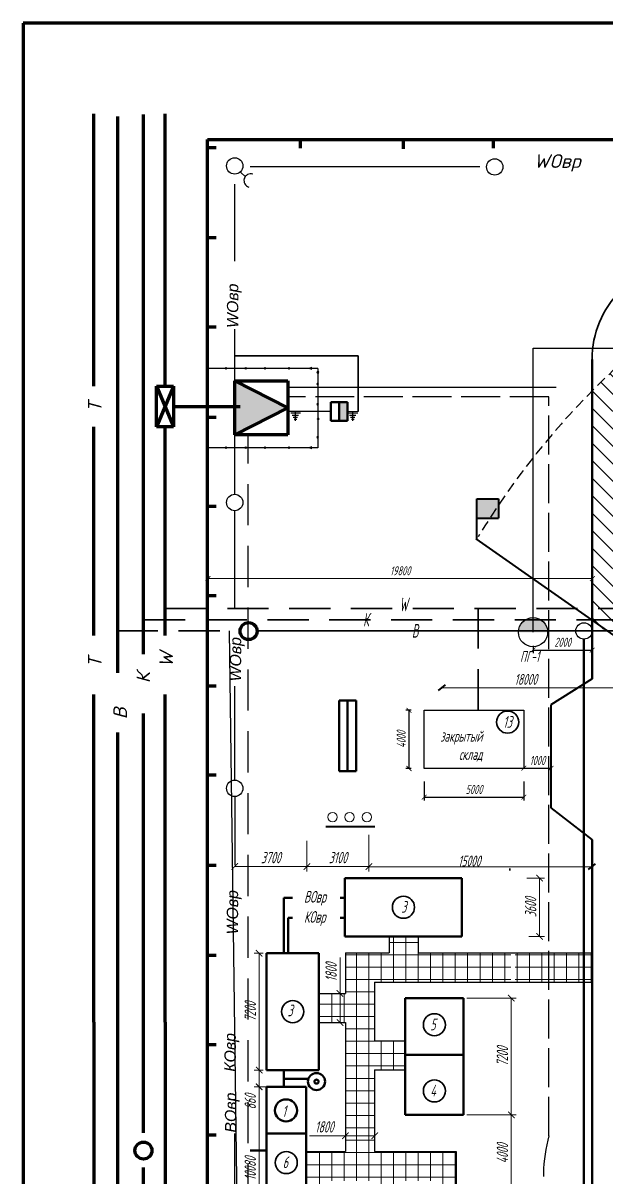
# Model space of a CAD drawing. Header units: millimetres. Extents: x -1464 to 2476, y -104 to 849.
# Drawn here: x -1463.7 to -1283.8, y 312.2 to 668.2 of the extents above; entities that cross this region are included whole.
import ezdxf

# ---------------------------------------------------------------- set-up
doc = ezdxf.new("R2010")
doc.units = ezdxf.units.MM
for name, pattern in [('ACAD_ISO02W100', [15, 12, -3]), ('DASHED', [19.05, 12.7, -6.35]), ('HIDDEN2', [4.7625, 3.175, -1.5875])]:
    doc.linetypes.add(name, pattern=pattern)
for name, color, linetype, lineweight in [('0.25', 7, 'Continuous', 25), ('0.3', 7, 'Continuous', 30), ('0.35', 7, 'Continuous', 35), ('0.5', 7, 'Continuous', 50), ('0.7', 7, 'Continuous', 70), ('035', 7, 'Continuous', 35), ('Линия 0.3', 7, 'Continuous', 30), ('Основная', 7, 'Continuous', 30), ('Размеры', 7, 'Continuous', 20), ('стены', 7, 'Continuous', 70)]:
    doc.layers.add(name, color=color, linetype=linetype, lineweight=lineweight)
doc.layers.add('рамка', color=7, linetype='Continuous')
doc.layers.add('штриховка', color=7, linetype='Continuous')
doc.styles.add('2.8', font='txt.shx', dxfattribs={"width": 0.6, "oblique": 15, "height": 2.8})
doc.styles.add('3.0', font='', dxfattribs={"width": 0.7, "oblique": 10, "height": 3.5})
doc.styles.add('Arial', font='')
doc.styles.add('мой', font='txt.shx', dxfattribs={"width": 0.6, "oblique": 15, "height": 3.5})
doc.styles.get('3.0').set_extended_font_data('GOST type A')
doc.styles.get('Arial').set_extended_font_data('Arial', italic=True)
doc.dimstyles.new('1   200', dxfattribs={"dimtxt": 2.8, "dimasz": 1.5, "dimexe": 1, "dimexo": 4, "dimgap": 1, "dimtad": 1, "dimdec": 0, "dimlfac": 200, "dimtxsty": '2.8', "dimblk": 'ARCHTICK', "dimcen": 3, "dimclrd": 256, "dimclre": 256, "dimclrt": 256, "dimadec": 0, "dimazin": 0, "dimtfac": 1, "dimtdec": 0, "dimtmove": 0, "dimatfit": 3, "dimfxl": 1, "dimlwd": 25, "dimlwe": -1, "dimarcsym": 0})
doc.dimstyles.new('1200-2.5мм', dxfattribs={"dimtxt": 2, "dimasz": 2, "dimexe": 1.5, "dimexo": 1, "dimgap": 1, "dimtad": 1, "dimdec": 0, "dimlfac": 200, "dimtxsty": 'мой', "dimblk": 'ARCHTICK', "dimcen": 6, "dimclrd": 256, "dimclre": 256, "dimclrt": 256, "dimadec": 0, "dimazin": 0, "dimtfac": 1, "dimtdec": 0, "dimtmove": 0, "dimatfit": 2, "dimfxl": 1, "dimlwd": -1, "dimlwe": -1, "dimarcsym": 0})
pattern_1 = [(37.5, (-1431.64, 76.067), (-1.92, 58.7296), [0, -46.3296, 0, -51.816, 0, -49.53]), (7.5, (-1431.64, 76.07), (53.943, 86.019), [0, -24.9936, 0, -41.7576, 0, -16.002]), (327.5, (-1469.13, 76.067), (94.919, 0.1725), [0, -15.24, 0, -54.864, 0, -71.628]), (317.5, (-1469.13, 76.07), (91.627, 26.752), [0, -7.62, 0, -35.9664, 0, -41.148])]
pattern_2 = [(0, (-1517.1933, 2e-13), (0, 3.81), []), (90, (-1517.1933, 2e-13), (-3.81, 2e-16), [])]

# ---------------------------------------------------------------- blocks, each defined once
blk = doc.blocks.new('_ArchTick')
at = {"layer": 'Размеры', "color": 0, "lineweight": 0, "const_width": 0.15}
blk.add_lwpolyline([(-0.5, -0.5), (0.5, 0.5)], dxfattribs=at)
blk = doc.blocks.new('*D109')
at = {"layer": '0.3', "lineweight": 15, "transparency": 16777216}
for p, q in [((-1406.75, 496.96), (-1288.23, 496.96)), ((-1406.75, 496.71), (-1406.75, 495.96)), ((-1288.23, 496.75), (-1288.23, 495.96))]:
    blk.add_line(p, q, dxfattribs=at)
at = {"layer": 'Defpoints', "color": 0, "lineweight": 13, "transparency": 16777216}
for p in [(-1406.75, 500.71), (-1288.23, 500.75), (-1288.23, 496.96)]:
    blk.add_point(p, dxfattribs=at)
at = {"layer": '0.3', "lineweight": 15, "transparency": 16777216, "xscale": 1.5, "yscale": 1.5, "zscale": 1.5, "rotation": 180}
blk.add_blockref('_ArchTick', (-1406.75, 496.96), dxfattribs=at)
at = {"layer": '0.3', "lineweight": 15, "transparency": 16777216, "xscale": 1.5, "yscale": 1.5, "zscale": 1.5}
blk.add_blockref('_ArchTick', (-1288.23, 496.96), dxfattribs=at)
at = {"layer": '0.3', "lineweight": 15, "transparency": 16777216, "insert": (-1347.49, 499.36), "char_height": 2.8, "attachment_point": 5, "style": '2.8'}
blk.add_mtext('19800', dxfattribs=at)
blk = doc.blocks.new('*D114')
at = {"layer": '0.25', "lineweight": 15, "transparency": 16777216}
for p, q in [((-1376.24, 416.13), (-1376.24, 406.7)), ((-1398.49, 409.2), (-1398.49, 409.7)), ((-1376.24, 408.2), (-1398.49, 408.2))]:
    blk.add_line(p, q, dxfattribs=at)
at = {"layer": 'Defpoints', "color": 0, "lineweight": 13, "transparency": 16777216}
for p in [(-1376.24, 417.13), (-1398.49, 408.2), (-1398.49, 408.2)]:
    blk.add_point(p, dxfattribs=at)
at = {"layer": '0.25', "lineweight": 15, "transparency": 16777216, "xscale": 2, "yscale": 2, "zscale": 2, "rotation": 180}
blk.add_blockref('_ArchTick', (-1398.49, 408.2), dxfattribs=at)
at = {"layer": '0.25', "lineweight": 15, "transparency": 16777216, "xscale": 2, "yscale": 2, "zscale": 2}
blk.add_blockref('_ArchTick', (-1376.24, 408.2), dxfattribs=at)
at = {"layer": '0.25', "lineweight": 20, "transparency": 16777216, "insert": (-1387.37, 410.95), "char_height": 3.5, "attachment_point": 5, "style": 'мой'}
blk.add_mtext('3700', dxfattribs=at)
blk = doc.blocks.new('*D115')
at = {"layer": '0.25', "lineweight": 15, "transparency": 16777216}
for p, q in [((-1389.72, 381.46), (-1392.46, 381.46)), ((-1390.96, 345.46), (-1390.96, 381.46)), ((-1389.72, 345.46), (-1392.46, 345.46))]:
    blk.add_line(p, q, dxfattribs=at)
at = {"layer": 'Defpoints', "color": 0, "lineweight": 13, "transparency": 16777216}
for p in [(-1390.96, 381.46), (-1388.72, 381.46), (-1388.72, 345.46)]:
    blk.add_point(p, dxfattribs=at)
at = {"layer": '0.25', "lineweight": 15, "transparency": 16777216, "xscale": 2, "yscale": 2, "zscale": 2}
for p, rotation in [((-1390.96, 381.46), 90), ((-1390.96, 345.46), 270)]:
    blk.add_blockref('_ArchTick', p, dxfattribs=dict(at, rotation=rotation))
at = {"layer": '0.25', "transparency": 16777216, "insert": (-1393.71, 363.46), "char_height": 3.5, "attachment_point": 5, "rotation": 90, "style": 'мой'}
blk.add_mtext('7200', dxfattribs=at)
blk = doc.blocks.new('*D116')
at = {"layer": '0.25', "lineweight": 15, "transparency": 16777216}
for p, q in [((-1389.72, 345.46), (-1392.46, 345.46)), ((-1390.96, 340.28), (-1390.96, 345.46)), ((-1389.72, 340.28), (-1392.46, 340.28))]:
    blk.add_line(p, q, dxfattribs=at)
at = {"layer": 'Defpoints', "color": 0, "lineweight": 13, "transparency": 16777216}
for p in [(-1390.96, 345.46), (-1388.72, 345.46), (-1388.72, 340.28)]:
    blk.add_point(p, dxfattribs=at)
at = {"layer": '0.25', "lineweight": 15, "transparency": 16777216, "xscale": 2, "yscale": 2, "zscale": 2}
for p, rotation in [((-1390.96, 345.46), 90), ((-1390.96, 340.28), 270)]:
    blk.add_blockref('_ArchTick', p, dxfattribs=dict(at, rotation=rotation))
at = {"layer": '0.25', "transparency": 16777216, "insert": (-1393.71, 335.66), "char_height": 3.5, "attachment_point": 5, "rotation": 90, "style": 'мой'}
blk.add_mtext('860', dxfattribs=at)
blk = doc.blocks.new('*D110')
at = {"layer": '0.25', "lineweight": 15, "transparency": 16777216}
for p, q in [((-1381.46, 340.28), (-1392.46, 340.28)), ((-1390.96, 289.88), (-1390.96, 340.28)), ((-1385.22, 289.88), (-1392.46, 289.88))]:
    blk.add_line(p, q, dxfattribs=at)
at = {"layer": 'Defpoints', "color": 0, "lineweight": 13, "transparency": 16777216}
for p in [(-1390.96, 340.28), (-1380.46, 340.28), (-1384.22, 289.88)]:
    blk.add_point(p, dxfattribs=at)
at = {"layer": '0.25', "lineweight": 15, "transparency": 16777216, "xscale": 2, "yscale": 2, "zscale": 2}
for p, rotation in [((-1390.96, 340.28), 90), ((-1390.96, 289.88), 270)]:
    blk.add_blockref('_ArchTick', p, dxfattribs=dict(at, rotation=rotation))
at = {"layer": '0.25', "transparency": 16777216, "insert": (-1393.71, 315.08), "char_height": 3.5, "attachment_point": 5, "rotation": 90, "style": 'мой'}
blk.add_mtext('10080', dxfattribs=at)
blk = doc.blocks.new('*D117')
at = {"layer": '0.25', "lineweight": 15, "transparency": 16777216}
for p, q in [((-1326.97, 367.64), (-1311.73, 367.64)), ((-1313.23, 331.64), (-1313.23, 367.64)), ((-1326.97, 331.64), (-1311.73, 331.64))]:
    blk.add_line(p, q, dxfattribs=at)
at = {"layer": 'Defpoints', "color": 0, "lineweight": 13, "transparency": 16777216}
for p in [(-1327.97, 367.64), (-1313.23, 367.64), (-1327.97, 331.64)]:
    blk.add_point(p, dxfattribs=at)
at = {"layer": '0.25', "lineweight": 15, "transparency": 16777216, "xscale": 2, "yscale": 2, "zscale": 2}
for p, rotation in [((-1313.23, 367.64), 90), ((-1313.23, 331.64), 270)]:
    blk.add_blockref('_ArchTick', p, dxfattribs=dict(at, rotation=rotation))
at = {"layer": '0.25', "lineweight": 20, "transparency": 16777216, "insert": (-1315.98, 349.64), "char_height": 3.5, "attachment_point": 5, "rotation": 90, "style": 'мой'}
blk.add_mtext('7200', dxfattribs=at)
blk = doc.blocks.new('*D118')
at = {"layer": '0.25', "lineweight": 15, "transparency": 16777216}
for p, q in [((-1326.97, 331.64), (-1311.73, 331.64)), ((-1313.23, 307.88), (-1313.23, 331.64)), ((-1324.28, 307.88), (-1311.73, 307.88))]:
    blk.add_line(p, q, dxfattribs=at)
at = {"layer": 'Defpoints', "color": 0, "lineweight": 13, "transparency": 16777216}
for p in [(-1327.97, 331.64), (-1313.23, 331.64), (-1325.28, 307.88)]:
    blk.add_point(p, dxfattribs=at)
at = {"layer": '0.25', "lineweight": 15, "transparency": 16777216, "xscale": 2, "yscale": 2, "zscale": 2}
for p, rotation in [((-1313.23, 331.64), 90), ((-1313.23, 307.88), 270)]:
    blk.add_blockref('_ArchTick', p, dxfattribs=dict(at, rotation=rotation))
at = {"layer": '0.25', "lineweight": 20, "transparency": 16777216, "insert": (-1315.98, 319.76), "char_height": 3.5, "attachment_point": 5, "rotation": 90, "style": 'мой'}
blk.add_mtext('4000', dxfattribs=at)
blk = doc.blocks.new('*D119')
at = {"layer": '0.25', "lineweight": 15, "transparency": 16777216}
for p, q in [((-1364.36, 325.19), (-1375.44, 325.19)), ((-1364.36, 326.19), (-1364.36, 326.69)), ((-1355.36, 325.19), (-1364.36, 325.19)), ((-1355.36, 326.19), (-1355.36, 326.69))]:
    blk.add_line(p, q, dxfattribs=at)
at = {"layer": 'Defpoints', "color": 0, "lineweight": 13, "transparency": 16777216}
for p in [(-1364.36, 325.19), (-1364.36, 325.19), (-1355.36, 325.19)]:
    blk.add_point(p, dxfattribs=at)
at = {"layer": '0.25', "lineweight": 15, "transparency": 16777216, "xscale": 2, "yscale": 2, "zscale": 2, "rotation": 180}
blk.add_blockref('_ArchTick', (-1364.36, 325.19), dxfattribs=at)
at = {"layer": '0.25', "lineweight": 15, "transparency": 16777216, "xscale": 2, "yscale": 2, "zscale": 2}
blk.add_blockref('_ArchTick', (-1355.36, 325.19), dxfattribs=at)
at = {"layer": '0.25', "lineweight": 20, "transparency": 16777216, "insert": (-1370.9, 327.94), "char_height": 3.5, "attachment_point": 5, "style": 'мой'}
blk.add_mtext('1800', dxfattribs=at)
blk = doc.blocks.new('*D120')
at = {"layer": '0.25', "lineweight": 15, "transparency": 16777216}
for p, q in [((-1357.14, 417.98), (-1357.14, 406.7)), ((-1376.24, 416.13), (-1376.24, 406.7)), ((-1357.14, 408.2), (-1376.24, 408.2))]:
    blk.add_line(p, q, dxfattribs=at)
at = {"layer": 'Defpoints', "color": 0, "lineweight": 13, "transparency": 16777216}
for p in [(-1376.24, 417.13), (-1357.14, 418.98), (-1376.24, 408.2)]:
    blk.add_point(p, dxfattribs=at)
at = {"layer": '0.25', "lineweight": 15, "transparency": 16777216, "xscale": 2, "yscale": 2, "zscale": 2, "rotation": 180}
blk.add_blockref('_ArchTick', (-1376.24, 408.2), dxfattribs=at)
at = {"layer": '0.25', "lineweight": 15, "transparency": 16777216, "xscale": 2, "yscale": 2, "zscale": 2}
blk.add_blockref('_ArchTick', (-1357.14, 408.2), dxfattribs=at)
at = {"layer": '0.25', "lineweight": 20, "transparency": 16777216, "insert": (-1366.69, 410.95), "char_height": 3.5, "attachment_point": 5, "style": 'мой'}
blk.add_mtext('3100', dxfattribs=at)
blk = doc.blocks.new('*D121')
at = {"layer": '0.25', "lineweight": 15, "transparency": 16777216}
for p, q in [((-1366.04, 369.08), (-1366.04, 380.17)), ((-1366.04, 360.08), (-1366.04, 369.08)), ((-1365.45, 369.08), (-1364.54, 369.08)), ((-1365.45, 360.08), (-1364.54, 360.08))]:
    blk.add_line(p, q, dxfattribs=at)
at = {"layer": 'Defpoints', "color": 0, "lineweight": 13, "transparency": 16777216}
for p in [(-1366.45, 369.08), (-1366.04, 369.08), (-1366.45, 360.08)]:
    blk.add_point(p, dxfattribs=at)
at = {"layer": '0.25', "lineweight": 15, "transparency": 16777216, "xscale": 2, "yscale": 2, "zscale": 2}
for p, rotation in [((-1366.04, 369.08), 90), ((-1366.04, 360.08), 270)]:
    blk.add_blockref('_ArchTick', p, dxfattribs=dict(at, rotation=rotation))
at = {"layer": '0.25', "lineweight": 20, "transparency": 16777216, "insert": (-1368.79, 375.62), "char_height": 3.5, "attachment_point": 5, "rotation": 90, "style": 'мой'}
blk.add_mtext('1800', dxfattribs=at)
blk = doc.blocks.new('*D113')
at = {"layer": '0.25', "lineweight": 15, "transparency": 16777216}
for p, q in [((-1308.43, 404.62), (-1303.03, 404.62)), ((-1304.53, 404.62), (-1304.53, 386.62)), ((-1307.83, 386.62), (-1303.03, 386.62))]:
    blk.add_line(p, q, dxfattribs=at)
at = {"layer": 'Defpoints', "color": 0, "lineweight": 13, "transparency": 16777216}
for p in [(-1309.43, 404.62), (-1308.83, 386.62), (-1304.53, 386.62)]:
    blk.add_point(p, dxfattribs=at)
at = {"layer": '0.25', "lineweight": 15, "transparency": 16777216, "xscale": 2, "yscale": 2, "zscale": 2}
for p, rotation in [((-1304.53, 404.62), 90), ((-1304.53, 386.62), 270)]:
    blk.add_blockref('_ArchTick', p, dxfattribs=dict(at, rotation=rotation))
at = {"layer": '0.25', "lineweight": 20, "transparency": 16777216, "insert": (-1307.28, 395.62), "char_height": 3.5, "attachment_point": 5, "rotation": 90, "style": 'мой'}
blk.add_mtext('3600', dxfattribs=at)
blk = doc.blocks.new('*D128')
at = {"layer": '0.25', "transparency": 16777216}
for p, q in [((-1344.1, 456.37), (-1345.77, 456.37)), ((-1344.1, 438.41), (-1345.77, 438.41))]:
    blk.add_line(p, q, dxfattribs=at)
at = {"layer": '0.25', "lineweight": 25, "transparency": 16777216}
blk.add_line((-1344.77, 438.41), (-1344.77, 456.37), dxfattribs=at)
at = {"layer": 'Defpoints', "color": 0, "lineweight": 13, "transparency": 16777216}
for p in [(-1344.77, 456.37), (-1340.1, 456.37), (-1340.1, 438.41)]:
    blk.add_point(p, dxfattribs=at)
at = {"layer": '0.25', "lineweight": 25, "transparency": 16777216, "xscale": 1.5, "yscale": 1.5, "zscale": 1.5}
for p, rotation in [((-1344.77, 456.37), 90), ((-1344.77, 438.41), 270)]:
    blk.add_blockref('_ArchTick', p, dxfattribs=dict(at, rotation=rotation))
at = {"layer": '0.25', "lineweight": 13, "transparency": 16777216, "insert": (-1347.17, 447.39), "char_height": 2.8, "attachment_point": 5, "rotation": 90, "style": '2.8'}
blk.add_mtext('4000', dxfattribs=at)
blk = doc.blocks.new('*D129')
at = {"layer": '0.25', "transparency": 16777216}
for p, q in [((-1340.1, 434.41), (-1340.1, 428.55)), ((-1309.39, 434.41), (-1309.39, 428.55))]:
    blk.add_line(p, q, dxfattribs=at)
at = {"layer": '0.25', "lineweight": 25, "transparency": 16777216}
blk.add_line((-1340.1, 429.55), (-1309.39, 429.55), dxfattribs=at)
at = {"layer": 'Defpoints', "color": 0, "lineweight": 13, "transparency": 16777216}
for p in [(-1340.1, 438.41), (-1309.39, 438.41), (-1309.39, 429.55)]:
    blk.add_point(p, dxfattribs=at)
at = {"layer": '0.25', "lineweight": 25, "transparency": 16777216, "xscale": 1.5, "yscale": 1.5, "zscale": 1.5, "rotation": 180}
blk.add_blockref('_ArchTick', (-1340.1, 429.55), dxfattribs=at)
at = {"layer": '0.25', "lineweight": 25, "transparency": 16777216, "xscale": 1.5, "yscale": 1.5, "zscale": 1.5}
blk.add_blockref('_ArchTick', (-1309.39, 429.55), dxfattribs=at)
at = {"layer": '0.25', "lineweight": 13, "transparency": 16777216, "insert": (-1324.75, 431.95), "char_height": 2.8, "attachment_point": 5, "style": '2.8'}
blk.add_mtext('5000', dxfattribs=at)
blk = doc.blocks.new('*D130')
at = {"layer": '0.25', "transparency": 16777216}
for p, q in [((-1306.53, 476.27), (-1306.53, 473.92)), ((-1288.31, 476.82), (-1288.31, 473.92))]:
    blk.add_line(p, q, dxfattribs=at)
at = {"layer": '0.25', "lineweight": 25, "transparency": 16777216}
blk.add_line((-1306.53, 474.92), (-1288.31, 474.92), dxfattribs=at)
at = {"layer": 'Defpoints', "color": 0, "lineweight": 13, "transparency": 16777216}
for p in [(-1288.31, 480.82), (-1306.53, 480.27), (-1288.31, 474.92)]:
    blk.add_point(p, dxfattribs=at)
at = {"layer": '0.25', "lineweight": 25, "transparency": 16777216, "xscale": 1.5, "yscale": 1.5, "zscale": 1.5, "rotation": 180}
blk.add_blockref('_ArchTick', (-1306.53, 474.92), dxfattribs=at)
at = {"layer": '0.25', "lineweight": 25, "transparency": 16777216, "xscale": 1.5, "yscale": 1.5, "zscale": 1.5}
blk.add_blockref('_ArchTick', (-1288.31, 474.92), dxfattribs=at)
at = {"layer": '0.25', "lineweight": 13, "transparency": 16777216, "insert": (-1297.42, 477.32), "char_height": 2.8, "attachment_point": 5, "style": '2.8'}
blk.add_mtext('2000', dxfattribs=at)
blk = doc.blocks.new('*D131')
at = {"layer": '0.25', "transparency": 16777216}
for p, q in [((-1309.39, 442.41), (-1309.39, 439.5)), ((-1301, 442.41), (-1301, 439.5))]:
    blk.add_line(p, q, dxfattribs=at)
at = {"layer": '0.25', "lineweight": 25, "transparency": 16777216}
blk.add_line((-1309.39, 438.5), (-1301, 438.5), dxfattribs=at)
at = {"layer": 'Defpoints', "color": 0, "lineweight": 13, "transparency": 16777216}
for p in [(-1309.39, 438.41), (-1301, 438.5), (-1301, 438.41)]:
    blk.add_point(p, dxfattribs=at)
at = {"layer": '0.25', "lineweight": 25, "transparency": 16777216, "xscale": 1.5, "yscale": 1.5, "zscale": 1.5, "rotation": 180}
blk.add_blockref('_ArchTick', (-1309.39, 438.5), dxfattribs=at)
at = {"layer": '0.25', "lineweight": 25, "transparency": 16777216, "xscale": 1.5, "yscale": 1.5, "zscale": 1.5}
blk.add_blockref('_ArchTick', (-1301, 438.5), dxfattribs=at)
at = {"layer": '0.25', "lineweight": 13, "transparency": 16777216, "insert": (-1305.2, 440.9), "char_height": 2.8, "attachment_point": 5, "style": '2.8'}
blk.add_mtext('1000', dxfattribs=at)

msp = doc.modelspace()

# ---------------------------------------------------------------- hatches: boundary and pattern name
at = {"layer": '0.25'}
h = msp.add_hatch(dxfattribs=at)
h.set_pattern_fill('ANSI31', color=256, scale=1.2, angle=90, style=0)
h.set_pattern_definition([(135, (-434.4436, -487.6256), (-2.694077, -2.694077), [])])
h.paths.add_polyline_path([(-1267.3541, 514.471), (-1270.2911, 514.471, 0.01509089), (-1277.8581, 504.944), (-1277.8581, 477.1184), (-1272.3582, 473.9568, -0.01333887), (-1267.3541, 482.1522)])
h.paths.add_polyline_path([(-1288.3516, 489.4258), (-1288.3516, 483.1505), (-1284.9419, 481.1904, -0.76807524), (-1280.6161, 480.0357, -0.13117358), (-1280.9244, 478.881), (-1277.8581, 477.1184), (-1277.8581, 504.944, 0.02324309)])
h.paths.add_polyline_path([(-1288.3516, 514.471), (-1288.3516, 489.4258, -0.02324309), (-1277.8581, 504.944), (-1277.8581, 514.471)])
h.paths.add_polyline_path([(-1270.2911, 514.471), (-1277.8581, 514.471), (-1277.8581, 504.944, -0.01509089)], flags=17)
h.paths.add_polyline_path([(-1267.3541, 573.6368, 0.0141978), (-1277.8581, 564.7564), (-1277.8581, 514.471), (-1270.2911, 514.471, -0.00557107), (-1267.3541, 517.8704)])
h.paths.add_polyline_path([(-1277.8581, 564.7564, 0.01494532), (-1288.3516, 554.7806), (-1288.3516, 514.471), (-1277.8581, 514.471)])
at = {"layer": '0.25', "lineweight": 13, "true_color": 0x0a0000}
msp.add_hatch(color=18, dxfattribs=at).paths.add_polyline_path([(-1366.3317, 545.5597), (-1363.7595, 545.5597), (-1363.705, 551.3336), (-1366.3317, 551.3336)])
at = {"layer": '0.25', "lineweight": 13}
msp.add_hatch(color=1, dxfattribs=at).paths.add_polyline_path([(-1323.8508, 521.5111), (-1323.8508, 515.5029), (-1317.1793, 515.5029), (-1317.1793, 521.5111)])
at = {"layer": '0.25', "lineweight": 20}
h = msp.add_hatch(dxfattribs=at)
h.set_pattern_fill('NET', color=256, scale=1.2, style=0)
h.set_pattern_definition(pattern_2)
h.paths.add_polyline_path([(-1288.3516, 381.597), (-1313.3624, 381.597), (-1313.3624, 372.597), (-1288.3516, 372.597)])
h.paths.add_polyline_path([(-1312.0048, 381.597), (-1320.9152, 381.597), (-1341.9286, 381.597), (-1341.9286, 386.618), (-1350.9286, 386.618), (-1350.9286, 381.597), (-1364.3617, 381.597), (-1364.3617, 369.0841), (-1372.5204, 369.0841), (-1372.5204, 360.0841), (-1364.3617, 360.0841), (-1364.3617, 320.3182), (-1355.3617, 320.3182), (-1355.3617, 345.4928), (-1345.9692, 345.4928), (-1345.9692, 354.4928), (-1355.3617, 354.4928), (-1355.3617, 372.597), (-1312.0048, 372.597)])
h = msp.add_hatch(dxfattribs=at)
h.set_pattern_fill('NET', color=256, scale=1.2, style=0)
h.set_pattern_definition(pattern_2)
h.paths.add_polyline_path([(-1367.89, 205.3256), (-1383.8562, 205.3256), (-1383.8562, 201.805), (-1367.89, 201.805)])
h.paths.add_polyline_path([(-1370.6576, 278.5561), (-1376.3647, 278.5561), (-1376.3647, 205.3256), (-1370.6576, 205.3256)])
h.paths.add_polyline_path([(-1370.6576, 307.9326), (-1370.5588, 307.9326), (-1370.5588, 311.2549), (-1376.4974, 311.2549), (-1376.4974, 289.8844), (-1376.3647, 289.8844), (-1376.3647, 277.8891), (-1370.6576, 277.8891), (-1370.6576, 289.9326)])
h.paths.add_polyline_path([(-1330.281, 320.3182), (-1355.3617, 320.3182), (-1364.3617, 320.3182), (-1376.4974, 320.3182), (-1376.4974, 311.3182), (-1354.179, 311.3182), (-1354.179, 307.8844), (-1346.9119, 307.8844), (-1346.9119, 311.3182), (-1337.481, 311.3182), (-1337.481, 307.8844), (-1330.281, 307.8844)])
h.paths.add_polyline_path([(-1332.1687, 311.3174), (-1331.606, 328.8174), (-1337.906, 330.5055), (-1338.4687, 313.0055)], flags=9)
h.paths.add_polyline_path([(-1338.3999, 311.4697), (-1337.8372, 328.9697), (-1344.1372, 330.6577), (-1344.6999, 313.1577)], flags=9)
at = {"layer": '0.5', "lineweight": 30}
msp.add_hatch(color=5, dxfattribs=at).paths.add_polyline_path([(-1302.0343, 480.4222, 1), (-1311.0309, 480.4222)])
at = {"layer": '0.5'}
h = msp.add_hatch(dxfattribs=at)
h.set_pattern_fill('AR-SAND', color=256, scale=1.2, style=0)
h.set_pattern_definition(pattern_1)
h.paths.add_polyline_path([(-1299.2926, 427.2315, -0.02400231), (-1320.2923, 435.9126), (-1320.2878, 374.4549), (-1297.9551, 374.4549, -0.04822935), (-1299.2897, 388.2483)])
h = msp.add_hatch(dxfattribs=at)
h.set_pattern_fill('AR-SAND', color=256, scale=1.2, style=0)
h.set_pattern_definition(pattern_1)
h.paths.add_polyline_path([(-1299.2926, 427.2315, -0.02400231), (-1320.2923, 435.9126), (-1320.2878, 374.4549), (-1297.9551, 374.4549, -0.04822935), (-1299.2897, 388.2483)])
at = {"layer": 'штриховка', "linetype": 'Continuous', "lineweight": 70}
msp.add_hatch(color=7, dxfattribs=at).paths.add_polyline_path([(-1398.4937, 541.2444), (-1382.0983, 549.5877), (-1398.4937, 557.9311)])

# ---------------------------------------------------------------- linework, layer by layer
at = {"layer": '0.25'}
msp.add_line((-1288.3516, 632.2991), (-1267.3541, 632.2991), dxfattribs=at)
at = {"layer": '0.25', "color": 5, "lineweight": 30}
msp.add_line((-1306.5327, 567.93), (-856.3717, 567.9305), dxfattribs=at)
at = {"layer": '0.25', "color": 1, "lineweight": 35}
for p, q in [((-1360.4661, 565.6573), (-1398.4874, 565.6573)), ((-1360.4661, 548.507), (-1360.4661, 565.6573))]:
    msp.add_line(p, q, dxfattribs=at)
at = {"layer": '0.25', "lineweight": 30}
for p, q in [((-1372.876, 561.7517), (-1372.876, 537.287)), ((-1368.9234, 548.455), (-1382.0779, 548.455)), ((-1379.8189, 548.507), (-1379.8189, 545.5315)), ((-1362.1439, 548.507), (-1362.1439, 545.5315)), ((-1378.2357, 547.9337), (-1381.2068, 547.9337)), ((-1378.7975, 547.2692), (-1380.7381, 547.2692)), ((-1379.1284, 546.6448), (-1380.4306, 546.6448)), ((-1379.3821, 546.0186), (-1380.1938, 546.0186)), ((-1360.5608, 547.9337), (-1363.5319, 547.9337)), ((-1361.1226, 547.2692), (-1363.0632, 547.2692)), ((-1361.4535, 546.6448), (-1362.7557, 546.6448)), ((-1361.7072, 546.0186), (-1362.5189, 546.0186))]:
    msp.add_line(p, q, dxfattribs=at)
at = {"layer": '0.25', "color": 1, "lineweight": 30}
msp.add_line((-1299.4295, 555.8456), (-1381.7736, 555.8456), dxfattribs=at)
at = {"layer": '0.25', "color": 1, "linetype": 'ACAD_ISO02W100', "lineweight": 30}
for p, q in [((-1301.6441, 552.9483), (-1381.7736, 552.9483)), ((-1301.6441, 325.2255), (-1301.6441, 552.9483))]:
    msp.add_line(p, q, dxfattribs=at)
at = {"layer": '0.25', "lineweight": 13}
for p, q in [((-1360.4661, 548.507), (-1363.7654, 548.507)), ((-1334.9921, 463.2868), (-1258.0058, 463.2868)), ((-1357.0624, 408.1009), (-1288.3548, 408.1009)), ((-1388.7204, 325.8844), (-1388.7204, 307.8844))]:
    msp.add_line(p, q, dxfattribs=at)
at = {"layer": '0.25', "color": 1, "linetype": 'DASHED', "lineweight": 30}
msp.add_line((-1394.3116, 284.7894), (-1394.3116, 540.7653), dxfattribs=at)
at = {"layer": '0.25', "lineweight": 40}
for p, q in [((-1323.8508, 509.083), (-1323.8508, 521.5111)), ((-1323.8508, 521.5111), (-1317.1793, 521.5111)), ((-1317.1315, 521.565), (-1317.1315, 515.5568)), ((-1317.1793, 515.5029), (-1323.8361, 515.5029)), ((-1116.054, 363.7509), (-1324.1117, 509.1596)), ((-1335.6279, 462.4824), (-1333.56, 464.1793)), ((-1288.3107, 466.0472), (-1301.0001, 458.0484)), ((-1301.0001, 458.0484), (-1301.0001, 426.2519)), ((-1301.0001, 426.2519), (-1288.2924, 416.4729)), ((-1370.4465, 420.5634), (-1355.2953, 420.5634)), ((-1289.3909, 407.3115), (-1287.3231, 409.0084))]:
    msp.add_line(p, q, dxfattribs=at)
at = {"layer": '0.25', "color": 1, "linetype": 'DASHED', "lineweight": 35}
for p, q in [((-1419.8021, 487.7422), (-1254.6465, 487.7422)), ((-1323.3996, 456.3706), (-1323.3996, 487.7422))]:
    msp.add_line(p, q, dxfattribs=at)
at = {"layer": '0.25', "color": 2, "linetype": 'DASHED', "lineweight": 35}
msp.add_line((-1426.4899, 484.2506), (-1251.4509, 484.2506), dxfattribs=at)
at = {"layer": '0.25', "color": 5, "linetype": 'DASHED', "lineweight": 35}
msp.add_line((-1434.8668, 480.8194), (-1396.829, 480.8194), dxfattribs=at)
at = {"layer": '0.25', "color": 5, "lineweight": 35}
msp.add_line((-1391.5829, 480.8194), (-1250.0185, 480.8194), dxfattribs=at)
at = {"layer": '0.25', "color": 5, "lineweight": 50}
msp.add_line((-1290.8385, 478.2917), (-1290.8385, 175.1371), dxfattribs=at)
at = {"layer": '0.25', "lineweight": 30}
msp.add_lwpolyline([(-1340.1032, 456.3706), (-1309.3914, 456.3706), (-1309.3914, 438.4108), (-1340.1032, 438.4108)], close=True, dxfattribs=at)
at = {"layer": '0.25', "lineweight": 13}
for centre in [(-1368.3289, 423.4362), (-1363.1074, 423.4362), (-1357.741, 423.4362)]:
    msp.add_circle(centre, 1.4505, dxfattribs=at)
at = {"layer": '0.25', "lineweight": 35}
msp.add_arc((-1258.3347, 564.5381), 30, 90.016375, 180.016375, dxfattribs=at)
at = {"layer": '0.25', "color": 1, "linetype": 'DASHED', "lineweight": 30}
msp.add_arc((-1254.4893, 312.4383), 48.8578, 164.827721, 273.587382, dxfattribs=at)
at = {"layer": '0.3'}
for p, q in [((-1350.9286, 386.618), (-1350.9286, 381.597)), ((-1341.9286, 386.618), (-1341.9286, 381.597)), ((-1364.3617, 381.597), (-1364.3617, 369.0841)), ((-1364.3617, 381.597), (-1350.9286, 381.597)), ((-1341.9286, 381.597), (-1288.1198, 381.597)), ((-1355.3617, 372.597), (-1288.0043, 372.597)), ((-1355.3617, 372.597), (-1355.3617, 354.4928)), ((-1372.5204, 369.0841), (-1364.3617, 369.0841)), ((-1372.5204, 360.0841), (-1364.3617, 360.0841)), ((-1364.3617, 360.0841), (-1364.3617, 320.3182)), ((-1355.3617, 354.4928), (-1345.9692, 354.4928)), ((-1355.3617, 345.4928), (-1345.8303, 345.4928)), ((-1355.3617, 345.4928), (-1355.3617, 320.3182)), ((-1376.4974, 320.3182), (-1364.3617, 320.3182)), ((-1355.3617, 320.3182), (-1330.281, 320.3182)), ((-1330.281, 320.3182), (-1330.281, 307.8844))]:
    msp.add_line(p, q, dxfattribs=at)
at = {"layer": '0.3', "color": 7, "linetype": 'Continuous', "lineweight": 50}
msp.add_circle((-1373.2844, 341.9031), 0.6334, dxfattribs=at)
at = {"layer": '0.3', "linetype": 'HIDDEN2'}
msp.add_arc((-1116.2697, 384.2753), 242.2483, 90.010147, 148.792688, dxfattribs=at)
at = {"layer": '0.35', "lineweight": 30}
for p, q in [((-1372.876, 561.7517), (-1407.0264, 561.7517)), ((-1372.876, 537.287), (-1407.0264, 537.287))]:
    msp.add_line(p, q, dxfattribs=at)
at = {"layer": '0.35'}
for centre in [(-1314.3688, 452.7033), (-1346.4722, 395.6465), (-1380.6204, 363.4648), (-1336.9407, 359.411), (-1336.9407, 339.0319), (-1382.6089, 316.9377)]:
    msp.add_circle(centre, 3.412, dxfattribs=at)
at = {"layer": '0.35', "color": 7, "linetype": 'Continuous', "lineweight": 50}
msp.add_circle((-1373.2844, 341.9031), 2.6332, dxfattribs=at)
at = {"layer": '0.5', "color": 5, "lineweight": 30}
msp.add_line((-1306.5326, 480.4222), (-1306.5327, 567.9305), dxfattribs=at)
at = {"layer": '0.5'}
for p, q in [((-1288.3065, 466.0498), (-1288.3347, 564.5295)), ((-1288.2136, 140.8203), (-1288.2924, 416.4729)), ((-1364.5291, 404.618), (-1328.5291, 404.618)), ((-1364.5291, 386.618), (-1364.5291, 404.618)), ((-1328.5291, 404.618), (-1328.5291, 386.618)), ((-1383.367, 398.5706), (-1383.367, 381.4648)), ((-1380.6453, 398.5706), (-1383.367, 398.5706)), ((-1364.5291, 398.5706), (-1366.0206, 398.5706)), ((-1380.6453, 392.3674), (-1382.0062, 392.3674)), ((-1382.0062, 392.3674), (-1382.0062, 381.4648)), ((-1364.5291, 392.3674), (-1366.0206, 392.3674)), ((-1328.5291, 386.618), (-1364.5291, 386.618)), ((-1388.7204, 345.4648), (-1388.7204, 381.4648)), ((-1388.7204, 381.4648), (-1372.5204, 381.4648)), ((-1372.5204, 381.4648), (-1372.5204, 345.4648)), ((-1345.9692, 331.6389), (-1345.9692, 367.6389)), ((-1345.9692, 367.6389), (-1327.9692, 367.6389)), ((-1327.9692, 367.6389), (-1327.9692, 331.6389)), ((-1345.9692, 350.1255), (-1327.9692, 350.1255)), ((-1372.5204, 345.4648), (-1388.7204, 345.4648)), ((-1383.367, 345.4648), (-1383.367, 340.2844)), ((-1383.367, 342.7149), (-1375.7893, 342.7149)), ((-1388.7204, 340.2844), (-1376.4974, 340.2844)), ((-1388.7204, 289.8844), (-1388.7204, 340.2844)), ((-1376.4974, 340.2844), (-1376.4974, 289.8844)), ((-1327.9692, 331.6389), (-1345.9692, 331.6389)), ((-1376.4974, 325.8844), (-1388.7204, 325.8844))]:
    msp.add_line(p, q, dxfattribs=at)
at = {"layer": '0.5', "color": 7, "linetype": 'Continuous', "lineweight": 50}
msp.add_line((-1393.7171, 320.6246), (-1388.7204, 320.6246), dxfattribs=at)
at = {"layer": '0.5', "color": 5, "lineweight": 30}
msp.add_circle((-1306.5326, 480.4222), 4.4983, dxfattribs=at)
at = {"layer": '0.5'}
msp.add_circle((-1382.6801, 333.0004), 3.412, dxfattribs=at)
at = {"layer": '0.7'}
for p, q in [((-648.0905, 668.1859), (-1463.7305, 668.1859)), ((-1463.7305, 668.1859), (-1463.7305, 84.1559)), ((-1406.8717, 140.787), (-1406.8796, 632.2991)), ((-1406.8796, 632.2991), (-1288.3516, 632.2991))]:
    msp.add_line(p, q, dxfattribs=at)
at = {"layer": '0.7', "color": 27, "true_color": 0x834a26}
for p, q in [((-1441.8866, 360.1981), (-1441.8866, 351.9798)), ((-1441.8866, 351.9798), (-1441.8866, 239.2601))]:
    msp.add_line(p, q, dxfattribs=at)
at = {"layer": '0.7', "color": 1}
for p, q in [((-1419.898, 360.1981), (-1419.898, 351.9798)), ((-1419.898, 351.9798), (-1419.898, 239.2601))]:
    msp.add_line(p, q, dxfattribs=at)
at = {"layer": 'Линия 0.3', "color": 1}
msp.add_arc((-1393.5379, 619.6137), 2.1065, 72.807814, 252.807814, dxfattribs=at)
at = {"layer": 'Основная', "color": 7, "linetype": 'Continuous', "lineweight": 30}
msp.add_line((-1292.528, 631.951), (-1288.3516, 631.951), dxfattribs=at)
at = {"layer": 'Основная', "color": 1, "linetype": 'Continuous', "lineweight": 30}
for p, q in [((-1322.9339, 623.9131), (-1393.7396, 623.9131)), ((-1398.4937, 594.7946), (-1398.4937, 618.5704)), ((-1398.4937, 522.9376), (-1398.4937, 573.8187)), ((-1398.4937, 487.5419), (-1398.4937, 517.8821)), ((-1398.4937, 434.8257), (-1398.4937, 463.7444)), ((-1398.4937, 429.7702), (-1398.4937, 408.6512))]:
    msp.add_line(p, q, dxfattribs=at)
at = {"layer": 'Основная', "color": 5, "linetype": 'Continuous', "lineweight": 30}
msp.add_line((-1397.6662, 302.3729), (-1400.1457, 480.8194), dxfattribs=at)
at = {"layer": 'Основная', "color": 2, "linetype": 'Continuous', "lineweight": 30}
msp.add_line((-1398.4937, 295.2057), (-1398.4937, 325.8821), dxfattribs=at)
at = {"layer": 'Основная', "color": 7, "linetype": 'Continuous', "lineweight": 30}
for centre in [(-1398.4937, 624.1614), (-1318.3449, 623.8406), (-1398.4937, 520.4099), (-1290.8385, 480.8194), (-1398.4937, 432.298)]:
    msp.add_circle(centre, 2.5277, dxfattribs=at)
at = {"layer": 'Размеры', "color": 1}
msp.add_line((-1396.7327, 622.2583), (-1395.1237, 620.7901), dxfattribs=at)
at = {"layer": 'стены', "color": 27, "linetype": 'Continuous', "lineweight": 70, "true_color": 0x834a26}
for p, q in [((-1441.8866, 556.2328), (-1441.8866, 640.1664)), ((-1441.8866, 479.4319), (-1441.8866, 543.7267)), ((-1441.8866, 360.1981), (-1441.8866, 461.2374))]:
    msp.add_line(p, q, dxfattribs=at)
at = {"layer": 'стены', "color": 5, "linetype": 'Continuous', "lineweight": 70}
for p, q in [((-1434.5752, 537.614), (-1434.5752, 639.3965)), ((-1434.5752, 467.8781), (-1434.5752, 537.614)), ((-1434.5752, 402.2745), (-1434.5752, 449.5391)), ((-1434.5752, 339.8828), (-1434.5752, 402.2745)), ((-1434.5752, 309.487), (-1434.5752, 339.8828))]:
    msp.add_line(p, q, dxfattribs=at)
at = {"layer": 'стены', "color": 2, "linetype": 'Continuous', "lineweight": 70}
for p, q in [((-1426.6202, 490.553), (-1426.6202, 640.0024)), ((-1426.6202, 473.655), (-1426.6202, 490.553)), ((-1426.6202, 418.5153), (-1426.6202, 455.3882)), ((-1426.6202, 354.3446), (-1426.6202, 418.5153)), ((-1426.6202, 326.0621), (-1426.6202, 354.3446)), ((-1426.6202, 230.4551), (-1426.6202, 315.4324))]:
    msp.add_line(p, q, dxfattribs=at)
at = {"layer": 'стены', "color": 1, "linetype": 'Continuous', "lineweight": 70}
for p, q in [((-1419.898, 556.2328), (-1419.898, 640.1664)), ((-1419.898, 479.4319), (-1419.898, 543.7267)), ((-1419.898, 360.1981), (-1419.898, 461.2374))]:
    msp.add_line(p, q, dxfattribs=at)
at = {"layer": 'стены', "color": 7, "linetype": 'Continuous', "lineweight": 70}
for p, q in [((-1378.2476, 629.6409), (-1378.2476, 632.2991)), ((-1346.511, 629.461), (-1346.511, 632.1192)), ((-1346.511, 629.461), (-1346.511, 632.1192)), ((-1318.7179, 629.6409), (-1318.7179, 632.2991)), ((-1288.3516, 632.2991), (-1267.3541, 632.2991)), ((-1404.2216, 629.7602), (-1406.8798, 629.7602)), ((-1404.2216, 601.9671), (-1406.8798, 601.9671)), ((-1404.2216, 574.449), (-1406.8798, 574.449)), ((-1404.2216, 574.449), (-1406.8798, 574.449)), ((-1422.5663, 543.7267), (-1422.5663, 556.2328)), ((-1422.5663, 556.2328), (-1417.3251, 556.2328)), ((-1422.5663, 556.2328), (-1417.3251, 543.7267)), ((-1417.3251, 556.2328), (-1422.5663, 543.7267)), ((-1417.3251, 556.2328), (-1417.3251, 543.7267)), ((-1398.4937, 541.2444), (-1398.4937, 557.9311)), ((-1398.4937, 557.9311), (-1382.0983, 557.9311)), ((-1398.4937, 557.9311), (-1382.0983, 549.5877)), ((-1382.0983, 557.9311), (-1382.0983, 541.2444)), ((-1417.3251, 549.9797), (-1396.7922, 549.9797)), ((-1382.0983, 549.5877), (-1398.4937, 541.2444)), ((-1404.2216, 546.6559), (-1406.8798, 546.6559)), ((-1417.3251, 543.7267), (-1422.5663, 543.7267)), ((-1382.0983, 541.2444), (-1398.4937, 541.2444)), ((-1404.2216, 519.1379), (-1406.8798, 519.1379)), ((-1404.2216, 519.1379), (-1406.8798, 519.1379)), ((-1404.2216, 491.6198), (-1406.8798, 491.6198)), ((-1404.2216, 463.8267), (-1406.8798, 463.8267)), ((-1404.2216, 463.8267), (-1406.8798, 463.8267)), ((-1404.2216, 436.3086), (-1406.8798, 436.3086)), ((-1404.2216, 408.5155), (-1406.8798, 408.5155)), ((-1404.2216, 408.5155), (-1406.8798, 408.5155)), ((-1404.2216, 380.7224), (-1406.8798, 380.7224)), ((-1404.2216, 353.2043), (-1406.8798, 353.2043)), ((-1404.2216, 353.2043), (-1406.8798, 353.2043)), ((-1404.2216, 325.4112), (-1406.8798, 325.4112))]:
    msp.add_line(p, q, dxfattribs=at)
at = {"layer": 'стены', "color": 7, "linetype": 'Continuous', "lineweight": 50}
for p, q in [((-1368.853, 551.3336), (-1363.705, 551.3336)), ((-1368.853, 545.5597), (-1368.853, 551.3336)), ((-1366.3317, 545.5597), (-1366.3317, 551.3336)), ((-1363.705, 551.3336), (-1363.7595, 545.5597)), ((-1363.7595, 545.5597), (-1368.9076, 545.5597)), ((-1366.2482, 459.4051), (-1361.1001, 459.4051)), ((-1366.2482, 437.6107), (-1366.2482, 459.4051)), ((-1363.7269, 437.6107), (-1363.7269, 459.4051)), ((-1361.1001, 459.4051), (-1361.1001, 437.6107)), ((-1361.1001, 437.6107), (-1366.2482, 437.6107))]:
    msp.add_line(p, q, dxfattribs=at)
at = {"layer": 'стены', "color": 7, "linetype": 'Continuous', "lineweight": 70}
for centre in [(-1394.2059, 480.7559), (-1426.6202, 320.6246)]:
    msp.add_circle(centre, 2.6238, dxfattribs=at)
at = {"layer": 'штриховка', "lineweight": 30}
for p, q in [((-1401.4883, 562.0296), (-1400.9326, 561.4738)), ((-1400.9326, 562.0296), (-1401.4883, 561.4738)), ((-1395.384, 562.0296), (-1394.8283, 561.4738)), ((-1394.8283, 562.0296), (-1395.384, 561.4738)), ((-1389.4169, 562.0296), (-1388.8611, 561.4738)), ((-1388.8611, 562.0296), (-1389.4169, 561.4738)), ((-1382.0368, 562.0296), (-1381.481, 561.4738)), ((-1381.481, 562.0296), (-1382.0368, 561.4738)), ((-1375.3093, 562.0296), (-1374.7536, 561.4738)), ((-1374.7536, 562.0296), (-1375.3093, 561.4738)), ((-1373.1447, 560.7805), (-1372.5889, 560.2248)), ((-1372.5889, 560.7805), (-1373.1447, 560.2248)), ((-1373.1785, 557.1974), (-1372.6228, 556.6417)), ((-1372.6228, 557.1974), (-1373.1785, 556.6417)), ((-1373.2324, 550.9199), (-1372.6767, 550.3641)), ((-1372.6767, 550.9199), (-1373.2324, 550.3641)), ((-1373.1231, 546.4717), (-1372.5673, 545.9159)), ((-1372.5673, 546.4717), (-1373.1231, 545.9159)), ((-1401.4883, 537.5649), (-1400.9326, 537.0091)), ((-1400.9326, 537.5649), (-1401.4883, 537.0091)), ((-1395.384, 537.5649), (-1394.8283, 537.0091)), ((-1394.8283, 537.5649), (-1395.384, 537.0091)), ((-1389.4169, 537.5649), (-1388.8611, 537.0091)), ((-1388.8611, 537.5649), (-1389.4169, 537.0091)), ((-1382.0368, 537.5649), (-1381.481, 537.0091)), ((-1381.481, 537.5649), (-1382.0368, 537.0091)), ((-1375.3093, 537.5649), (-1374.7536, 537.0091)), ((-1374.7536, 537.5649), (-1375.3093, 537.0091)), ((-1373.205, 540.795), (-1372.6493, 540.2392)), ((-1372.6493, 540.795), (-1373.205, 540.2392))]:
    msp.add_line(p, q, dxfattribs=at)

# ---------------------------------------------------------------- texts
at = {"layer": '0.25', "color": 7, "style": 'Arial'}
for s, p in [('WОвр', (-1396.5175, 465.2364)), ('WОвр', (-1397.4539, 387.247)), ('КОвр', (-1398.1648, 344.9095)), ('ВОвр', (-1398.006, 326.1691))]:
    msp.add_text(s, height=3.5, rotation=90, dxfattribs=at).set_placement(p)
at = {"layer": '0.25', "char_height": 3.6, "width": 8.74742, "attachment_point": 1, "style": 'мой'}
for s, insert in [('{\\Ftxt.shx|c204;ВОвр}', (-1377.1628, 400.6633)), ('{\\Ftxt.shx|c204;КОвр}', (-1377.1628, 394.4601))]:
    msp.add_mtext(s, dxfattribs=dict(at, insert=insert))
at = {"layer": '0.35', "char_height": 3.6, "attachment_point": 1, "style": 'мой'}
for s, insert, width in [('13', (-1315.767, 454.5777), 3.85644), ('3', (-1347.1858, 397.5534), 3.856434), ('3', (-1382.227, 365.6359), 3.856434), ('5', (-1338.2303, 361.3179), 3.856434), ('4', (-1338.2303, 340.9388), 3.856434), ('1', (-1383.8606, 334.5594), 3.856434), ('6', (-1383.7089, 318.8231), 3.856434)]:
    msp.add_mtext(s, dxfattribs=dict(at, insert=insert, width=width))
at = {"layer": '035', "color": 1, "lineweight": -2, "insert": (-1345.041, 491.0905), "char_height": 4.2, "width": 8.153478, "attachment_point": 3, "style": '3.0'}
msp.add_mtext('W', dxfattribs=at)
at = {"layer": '035', "color": 2, "lineweight": -2, "insert": (-1357.0802, 486.3927), "char_height": 4.2, "width": 8.153478, "attachment_point": 3, "style": '3.0'}
msp.add_mtext('К', dxfattribs=at)
at = {"layer": '035', "color": 5, "lineweight": -2, "insert": (-1341.8506, 482.9475), "char_height": 4.2, "width": 8.153478, "attachment_point": 3, "style": '3.0'}
msp.add_mtext('В', dxfattribs=at)
at = {"layer": '035', "color": 0, "lineweight": -2, "char_height": 3.36, "attachment_point": 3, "style": '2.8'}
for s, insert, width in [('ПГ-1', (-1304.6483, 474.6258), 7.836483), ('18000', (-1305.3049, 467.5741), 8.153478), ('закрытый склад', (-1322.1329, 450.0337), 8.153478), ('15000', (-1322.7482, 411.5624), 8.153478)]:
    msp.add_mtext(s, dxfattribs=dict(at, insert=insert, width=width))
at = {"layer": 'рамка', "color": 7, "style": 'мой', "oblique": 15}
msp.add_text('WОвр', height=4.2, dxfattribs=at).set_placement((-1306.2878, 623.5577))
at = {"layer": 'рамка', "color": 7, "style": 'Arial'}
msp.add_text('WОвр', height=3.5, rotation=90, dxfattribs=at).set_placement((-1397.3879, 574.2057))
at = {"layer": 'рамка', "color": 27, "true_color": 0x834a26, "style": 'мой', "oblique": 15}
for p in [(-1439.5232, 548.3036), (-1439.5232, 469.5679)]:
    msp.add_text('Т', height=4.2, rotation=90, dxfattribs=at).set_placement(p)
at = {"layer": 'рамка', "color": 1, "style": 'мой', "oblique": 15}
msp.add_text('W', height=4.2, rotation=90, dxfattribs=at).set_placement((-1417.5346, 469.5679))
at = {"layer": 'рамка', "color": 7, "style": 'мой', "oblique": 15}
msp.add_text('К', height=4.2, rotation=90, dxfattribs=at).set_placement((-1424.5656, 464.671))
at = {"layer": 'рамка', "color": 5, "style": 'мой', "oblique": 15}
msp.add_text('В', height=4.2, rotation=90, dxfattribs=at).set_placement((-1431.6906, 453.5829))

# ---------------------------------------------------------------- dimensions: what is measured, and where the dimension line sits
at = {"layer": '0.25', "lineweight": 13}
for base, p1, p2, text, picture, middle in [((-1288.3107, 474.9213), (-1306.5326, 480.2666), (-1288.3107, 480.8194), '2000', '*D130', (-1297.4217, 477.3213)), ((-1301.0001, 438.5006), (-1309.3914, 438.4108), (-1301.0001, 438.4108), '1000', '*D131', (-1305.1958, 440.9006)), ((-1309.3914, 429.5539), (-1340.1032, 438.4108), (-1309.3914, 438.4108), '5000', '*D129', (-1324.7473, 431.9539))]:
    dim = msp.add_linear_dim(base=base, p1=p1, p2=p2, text=text, dimstyle='1   200', dxfattribs=at)
    dim.commit()
    dim.dimension.update_dxf_attribs({"geometry": picture, "text_midpoint": middle})
dim = msp.add_linear_dim(base=(-1344.7705, 456.3706), p1=(-1340.1032, 438.4108), p2=(-1340.1032, 456.3706), angle=90, text='4000', dimstyle='1   200', dxfattribs=at)
dim.commit()
dim.dimension.update_dxf_attribs({"geometry": '*D128', "text_midpoint": (-1347.1705, 447.3907)})
at = {"layer": '0.25', "lineweight": 20}
for base, p1, p2, text, picture, middle in [((-1398.4937, 408.199), (-1376.2391, 417.1267), (-1398.4937, 408.199), '3700', '*D114', (-1387.3664, 410.949)), ((-1376.2391, 408.199), (-1357.139, 418.979), (-1376.2391, 417.1267), '3100', '*D120', (-1366.6891, 410.949))]:
    dim = msp.add_linear_dim(base=base, p1=p1, p2=p2, text=text, dimstyle='1200-2.5мм', override={"dimtmove": 1, "dimlwd": 15, "dimlwe": 15}, dxfattribs=at)
    dim.commit()
    dim.dimension.update_dxf_attribs({"geometry": picture, "text_midpoint": middle})
for base, p1, p2, picture, middle in [((-1304.526, 386.618), (-1309.4282, 404.618), (-1308.8279, 386.618), '*D113', (-1304.526, 395.618)), ((-1313.2282, 367.6389), (-1327.9692, 331.6389), (-1327.9692, 367.6389), '*D117', (-1313.2282, 349.6389))]:
    dim = msp.add_linear_dim(base=base, p1=p1, p2=p2, angle=90, dimstyle='1200-2.5мм', override={"dimlwd": 15, "dimlwe": 15}, dxfattribs=at)
    dim.commit()
    dim.dimension.update_dxf_attribs({"geometry": picture, "text_midpoint": middle, "dimtype": 160})
at = {"layer": '0.25'}
dim = msp.add_linear_dim(base=(-1390.9564, 381.4648), p1=(-1388.7204, 345.4648), p2=(-1388.7204, 381.4648), angle=90, dimstyle='1200-2.5мм', override={"dimlwd": 15, "dimlwe": 15}, dxfattribs=at)
dim.commit()
dim.dimension.update_dxf_attribs({"geometry": '*D115', "text_midpoint": (-1390.9564, 363.4648), "dimtype": 160})
at = {"layer": '0.25', "lineweight": 20}
dim = msp.add_linear_dim(base=(-1366.0367, 369.0841), p1=(-1366.4465, 360.0841), p2=(-1366.4465, 369.0841), angle=90, dimstyle='1200-2.5мм', override={"dimlwd": 15, "dimlwe": 15}, dxfattribs=at)
dim.commit()
dim.dimension.update_dxf_attribs({"geometry": '*D121', "text_midpoint": (-1368.7867, 375.6249)})
at = {"layer": '0.25'}
dim = msp.add_linear_dim(base=(-1390.9564, 345.4648), p1=(-1388.7204, 340.2844), p2=(-1388.7204, 345.4648), angle=90, text='860', dimstyle='1200-2.5мм', override={"dimtmove": 1, "dimlwd": 15, "dimlwe": 15}, dxfattribs=at)
dim.commit()
dim.dimension.update_dxf_attribs({"geometry": '*D116', "text_midpoint": (-1390.9564, 335.6588), "dimtype": 160})
dim = msp.add_linear_dim(base=(-1390.9564, 340.2844), p1=(-1384.2204, 289.8844), p2=(-1380.4605, 340.2844), angle=90, dimstyle='1200-2.5мм', override={"dimlwd": 15, "dimlwe": 15}, dxfattribs=at)
dim.commit()
dim.dimension.update_dxf_attribs({"geometry": '*D110', "text_midpoint": (-1393.7064, 315.0844)})
at = {"layer": '0.25', "lineweight": 20}
dim = msp.add_linear_dim(base=(-1313.2282, 331.6389), p1=(-1325.2755, 307.8844), p2=(-1327.9692, 331.6389), angle=90, text='4000', dimstyle='1200-2.5мм', override={"dimlwd": 15, "dimlwe": 15}, dxfattribs=at)
dim.commit()
dim.dimension.update_dxf_attribs({"geometry": '*D118', "text_midpoint": (-1315.9782, 319.7617)})
dim = msp.add_linear_dim(base=(-1364.3617, 325.1863), p1=(-1355.3617, 325.1863), p2=(-1364.3617, 325.1863), dimstyle='1200-2.5мм', override={"dimlwd": 15, "dimlwe": 15}, dxfattribs=at)
dim.commit()
dim.dimension.update_dxf_attribs({"geometry": '*D119', "text_midpoint": (-1370.9025, 327.9363)})
at = {"layer": '0.3', "lineweight": 15}
dim = msp.add_linear_dim(base=(-1288.2254, 496.9573), p1=(-1406.7491, 500.7098), p2=(-1288.2254, 500.7516), text='19800', dimstyle='1   200', override={"dimlwd": 15, "dimlwe": 15}, dxfattribs=at)
dim.commit()
dim.dimension.update_dxf_attribs({"geometry": '*D109', "text_midpoint": (-1347.4873, 499.3573)})

doc.saveas('drawing.dxf')
